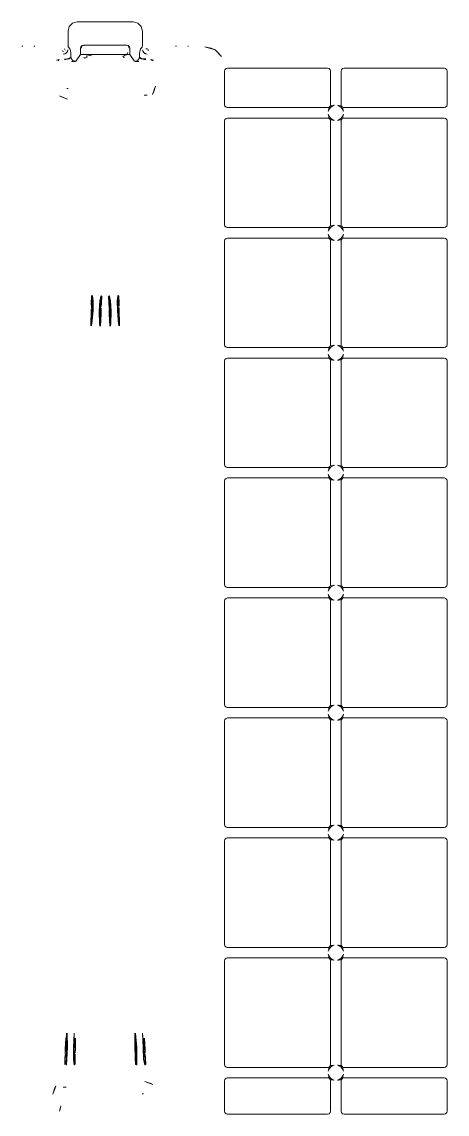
# Model space of a CAD drawing. Header units: millimetres. Extents: x 0 to 1729, y -270 to 583.
# Drawn here: x 471.9 to 610.2, y 44 to 399.1 of the extents above; entities that cross this region are included whole.
import ezdxf

# ---------------------------------------------------------------- set-up
doc = ezdxf.new("R2010")
doc.units = ezdxf.units.MM
doc.layers.add('OUTLINE', color=7, linetype='Continuous')

msp = doc.modelspace()

# ---------------------------------------------------------------- linework, layer by layer
at = {"layer": 'OUTLINE', "lineweight": 13}
for p, q in [((487.31, 397.59), (488.4, 398.68)), ((488.4, 398.68), (489.89, 399.08)), ((489.89, 399.08), (508.11, 399.08)), ((508.11, 399.08), (509.6, 398.68)), ((509.6, 398.68), (510.69, 397.59)), ((486.91, 396.1), (487.31, 397.59)), ((486.91, 391.83), (486.91, 396.1)), ((510.69, 397.59), (511.09, 396.1)), ((511.09, 391.83), (511.09, 396.1)), ((471.9, 391.17), (472.17, 391.17)), ((475.83, 391.17), (476.1, 391.17)), ((486.91, 391.83), (486.92, 391.37)), ((486.92, 391.37), (486.96, 391.01)), ((486.96, 391.01), (487.02, 390.84)), ((487.02, 390.84), (487.52, 390.26)), ((491, 390.5), (491.13, 391)), ((491.13, 391), (491.5, 391.37)), ((491.22, 390.47), (491.44, 391.19)), ((491.22, 390.47), (491.34, 390.98)), ((491.34, 390.98), (491.44, 391.19)), ((491.5, 391.37), (492.01, 391.5)), ((491.93, 391.38), (492.11, 391.42)), ((491.93, 391.38), (492.02, 391.41)), ((492.01, 391.5), (505.99, 391.5)), ((492.02, 391.41), (492.11, 391.42)), ((505.99, 391.5), (506.5, 391.37)), ((506.5, 391.37), (506.87, 391)), ((506.56, 391.19), (506.64, 391.01)), ((506.56, 391.19), (506.78, 390.47)), ((506.64, 391.01), (506.78, 390.47)), ((506.87, 391), (507, 390.5)), ((510.48, 390.26), (510.98, 390.84)), ((510.98, 390.84), (511.04, 391.01)), ((511.04, 391.01), (511.08, 391.37)), ((511.08, 391.37), (511.09, 391.83)), ((521.9, 391.17), (522.17, 391.17)), ((525.83, 391.17), (526.1, 391.17)), ((531.4, 391.01), (533.5, 390.47)), ((531.4, 391.01), (534.72, 389.97)), ((485.06, 389.61), (485.44, 389.4)), ((485.33, 388.54), (486.06, 388.75)), ((485.33, 388.54), (486.07, 388.75)), ((485.33, 388.54), (485.87, 388.66)), ((485.33, 388.54), (485.87, 388.66)), ((485.73, 386.99), (486.63, 387.06)), ((485.75, 390.3), (485.96, 389.91)), ((485.87, 388.66), (486.37, 388.99)), ((485.87, 388.66), (486.06, 388.75)), ((485.87, 388.66), (486.07, 388.75)), ((486.06, 388.75), (486.61, 389.3)), ((486.06, 388.75), (486.37, 388.99)), ((486.07, 388.75), (486.61, 389.29)), ((486.07, 388.75), (486.37, 388.99)), ((486.36, 386.98), (487.05, 387.1)), ((486.36, 386.98), (486.63, 387.06)), ((486.37, 388.99), (486.7, 389.49)), ((486.37, 388.99), (486.61, 389.3)), ((486.37, 388.99), (486.61, 389.29)), ((486.61, 389.3), (486.81, 390.03)), ((486.61, 389.29), (486.82, 390.03)), ((486.61, 389.3), (486.7, 389.49)), ((486.61, 389.29), (486.7, 389.49)), ((486.63, 387.06), (487.4, 387.24)), ((486.63, 387.06), (487.05, 387.1)), ((486.67, 386.96), (487.05, 387.1)), ((486.67, 386.96), (487.42, 387.1)), ((486.7, 389.49), (486.81, 390.03)), ((486.7, 389.49), (486.82, 390.03)), ((487.05, 387.1), (487.4, 387.24)), ((487.05, 387.1), (487.56, 387.24)), ((487.05, 387.1), (487.42, 387.1)), ((487.4, 387.24), (487.76, 387.51)), ((487.4, 387.24), (487.56, 387.24)), ((487.42, 387.1), (487.56, 387.24)), ((487.52, 390.26), (487.68, 389.81)), ((487.56, 387.24), (487.76, 387.51)), ((487.68, 389.81), (487.81, 388.9)), ((487.81, 388.9), (487.88, 387.68)), ((487.88, 387.68), (488.19, 386.79)), ((489.57, 386.44), (491, 388.5)), ((491, 388.5), (491, 390.5)), ((491, 388.5), (507, 388.5)), ((492.06, 387.44), (492.42, 387.32)), ((492.42, 387.32), (493.13, 387.58)), ((492.87, 388.08), (493.13, 387.85)), ((493.02, 388.31), (493.64, 388.21)), ((493.02, 388.31), (494.52, 388.01)), ((493.64, 388.21), (494.52, 388.01)), ((504.59, 387.93), (504.87, 387.85)), ((504.87, 387.85), (505.52, 388.25)), ((504.87, 387.58), (505.23, 387.37)), ((505.52, 388.25), (505.94, 388.31)), ((505.94, 388.31), (506.38, 389.16)), ((507, 388.5), (507, 390.5)), ((507, 388.5), (508.43, 386.44)), ((509.81, 386.79), (510.12, 387.68)), ((510.12, 387.68), (510.19, 388.9)), ((510.19, 388.9), (510.32, 389.81)), ((510.19, 387.12), (510.58, 387.1)), ((510.24, 387.47), (510.6, 387.24)), ((510.32, 389.81), (510.48, 390.26)), ((510.44, 387.22), (510.6, 387.24)), ((510.44, 387.22), (510.58, 387.1)), ((510.44, 387.22), (510.95, 387.09)), ((510.58, 387.1), (510.95, 387.09)), ((510.58, 387.1), (511.33, 386.96)), ((510.6, 387.24), (510.95, 387.09)), ((510.6, 387.24), (511.37, 387.06)), ((510.95, 387.09), (511.33, 386.96)), ((510.95, 387.09), (511.37, 387.06)), ((510.95, 387.09), (511.64, 386.97)), ((511.18, 390.03), (511.3, 389.49)), ((511.18, 390.03), (511.39, 389.29)), ((511.18, 390.03), (511.3, 389.49)), ((511.18, 390.03), (511.39, 389.3)), ((511.3, 389.49), (511.39, 389.29)), ((511.3, 389.49), (511.39, 389.3)), ((511.3, 389.49), (511.63, 388.99)), ((511.37, 387.06), (511.64, 386.97)), ((511.37, 387.06), (512.26, 387.05)), ((511.39, 389.3), (511.63, 388.99)), ((511.39, 389.3), (511.94, 388.75)), ((511.39, 389.29), (511.63, 388.99)), ((511.39, 389.29), (511.93, 388.75)), ((511.63, 388.99), (511.93, 388.75)), ((511.63, 388.99), (511.94, 388.75)), ((511.63, 388.99), (512.13, 388.66)), ((511.64, 386.97), (512.26, 387.05)), ((511.93, 388.75), (512.13, 388.66)), ((511.93, 388.75), (512.67, 388.54)), ((511.94, 388.75), (512.13, 388.66)), ((511.94, 388.75), (512.67, 388.54)), ((512.13, 388.66), (512.67, 388.54)), ((512.13, 388.66), (512.67, 388.54)), ((512.25, 390.3), (512.78, 390.32)), ((512.94, 389.61), (512.96, 390.14)), ((533.5, 390.47), (534.72, 389.97)), ((534.72, 389.97), (535.32, 389.39)), ((534.72, 389.97), (536.8, 387.82)), ((535.32, 389.39), (536.8, 387.82)), ((483.19, 386.61), (484, 386.85)), ((483.67, 386.38), (484, 386.85)), ((485.73, 386.99), (486.36, 386.98)), ((485.82, 386.74), (486.36, 386.98)), ((485.82, 386.74), (486.67, 386.96)), ((486.36, 386.98), (486.67, 386.96)), ((488.08, 386.21), (488.6, 386.22)), ((488.08, 386.21), (489.37, 386.21)), ((488.19, 386.79), (488.52, 386.48)), ((488.52, 386.48), (488.92, 386.28)), ((488.6, 386.22), (489.05, 386.27)), ((488.92, 386.28), (489.37, 386.21)), ((489.05, 386.27), (489.4, 386.35)), ((489.4, 386.35), (489.57, 386.44)), ((508.43, 386.44), (508.6, 386.35)), ((508.6, 386.35), (508.95, 386.27)), ((508.63, 386.21), (509.08, 386.28)), ((508.63, 386.21), (509.92, 386.21)), ((508.95, 386.27), (509.4, 386.22)), ((509.08, 386.28), (509.48, 386.48)), ((509.4, 386.22), (509.92, 386.21)), ((509.48, 386.48), (509.81, 386.79)), ((511.33, 386.96), (511.64, 386.97)), ((511.33, 386.96), (512.18, 386.74)), ((511.64, 386.97), (512.18, 386.74)), ((513.88, 386.88), (514.33, 386.38)), ((513.88, 386.88), (514.81, 386.61)), ((537.81, 383), (537.95, 383.5)), ((537.95, 383.5), (538.31, 383.86)), ((538.31, 383.86), (538.82, 384)), ((538.82, 384), (571.3, 384)), ((571.3, 384), (571.8, 383.86)), ((571.8, 383.86), (572.17, 383.5)), ((572.17, 383.5), (572.3, 383)), ((575.7, 383), (575.83, 383.5)), ((575.83, 383.5), (576.2, 383.86)), ((576.2, 383.86), (576.7, 384)), ((576.7, 384), (609.18, 384)), ((609.18, 384), (609.69, 383.86)), ((609.69, 383.86), (610.05, 383.5)), ((610.05, 383.5), (610.19, 383)), ((537.81, 372.19), (537.81, 383)), ((572.3, 371.79), (572.3, 383)), ((575.7, 371.79), (575.7, 383)), ((610.19, 372.19), (610.19, 383)), ((486.57, 377.38), (486.66, 377.4)), ((486.66, 377.4), (486.94, 377.4)), ((514.37, 375.51), (515.37, 378.15)), ((514.7, 376.12), (515.37, 378.15)), ((484.16, 374.98), (484.76, 374.65)), ((484.16, 374.98), (486.76, 373.98)), ((484.76, 374.65), (486.76, 373.98)), ((511.7, 375.26), (512.46, 375.26)), ((512.46, 375.26), (512.68, 375.22)), ((514.37, 375.51), (514.7, 376.12)), ((537.81, 372.19), (537.95, 371.7)), ((537.95, 371.7), (538.31, 371.33)), ((538.31, 371.33), (538.82, 371.2)), ((538.82, 371.2), (571.71, 371.2)), ((571.55, 370.02), (571.71, 370.51)), ((571.55, 370.02), (571.6, 370.2)), ((571.6, 370.2), (571.65, 370.36)), ((571.65, 370.36), (571.69, 370.47)), ((571.69, 370.47), (571.71, 370.52)), ((571.71, 371.2), (571.89, 371.41)), ((571.71, 370.51), (572.23, 371.27)), ((571.71, 370.52), (571.71, 371.2)), ((571.89, 371.41), (572.09, 371.61)), ((572.09, 371.61), (572.3, 371.79)), ((572.23, 371.27), (572.99, 371.79)), ((572.3, 371.79), (572.98, 371.79)), ((572.98, 371.79), (573.03, 371.81)), ((572.99, 371.79), (573.48, 371.95)), ((573.03, 371.81), (573.14, 371.85)), ((573.14, 371.85), (573.3, 371.9)), ((573.3, 371.9), (573.48, 371.95)), ((574.52, 371.95), (574.7, 371.9)), ((574.52, 371.95), (575.01, 371.79)), ((574.7, 371.9), (574.86, 371.85)), ((574.86, 371.85), (574.97, 371.81)), ((574.97, 371.81), (575.02, 371.79)), ((575.01, 371.79), (575.77, 371.27)), ((575.02, 371.79), (575.7, 371.79)), ((575.7, 371.79), (575.91, 371.61)), ((575.77, 371.27), (576.29, 370.51)), ((575.91, 371.61), (576.11, 371.41)), ((576.11, 371.41), (576.29, 371.2)), ((576.29, 371.2), (576.29, 370.52)), ((576.29, 371.2), (609.18, 371.2)), ((576.29, 370.52), (576.31, 370.47)), ((576.29, 370.51), (576.45, 370.02)), ((576.31, 370.47), (576.35, 370.36)), ((576.35, 370.36), (576.4, 370.2)), ((576.4, 370.2), (576.45, 370.02)), ((609.18, 371.2), (609.69, 371.33)), ((609.69, 371.33), (610.05, 371.7)), ((610.05, 371.7), (610.19, 372.19)), ((537.81, 366.81), (537.95, 367.3)), ((537.81, 333.19), (537.81, 366.81)), ((537.95, 367.3), (538.31, 367.67)), ((538.31, 367.67), (538.82, 367.8)), ((538.82, 367.8), (571.71, 367.8)), ((571.55, 368.98), (571.6, 368.8)), ((571.55, 368.98), (571.71, 368.49)), ((571.6, 368.8), (571.65, 368.64)), ((571.65, 368.64), (571.69, 368.53)), ((571.69, 368.53), (571.71, 368.48)), ((571.71, 368.49), (572.23, 367.73)), ((571.71, 368.48), (571.71, 367.8)), ((571.71, 367.8), (571.89, 367.59)), ((571.89, 367.59), (572.09, 367.39)), ((572.09, 367.39), (572.3, 367.21)), ((572.23, 367.73), (572.99, 367.21)), ((572.3, 332.79), (572.3, 367.21)), ((572.3, 367.21), (572.98, 367.21)), ((572.98, 367.21), (573.03, 367.19)), ((572.99, 367.21), (573.48, 367.05)), ((573.03, 367.19), (573.14, 367.15)), ((573.14, 367.15), (573.3, 367.1)), ((573.3, 367.1), (573.48, 367.05)), ((574.52, 367.05), (575.01, 367.21)), ((574.52, 367.05), (574.7, 367.1)), ((574.7, 367.1), (574.86, 367.15)), ((574.86, 367.15), (574.97, 367.19)), ((574.97, 367.19), (575.02, 367.21)), ((575.01, 367.21), (575.77, 367.73)), ((575.02, 367.21), (575.7, 367.21)), ((575.7, 367.21), (575.91, 367.39)), ((575.7, 332.79), (575.7, 367.21)), ((575.77, 367.73), (576.29, 368.49)), ((575.91, 367.39), (576.11, 367.59)), ((576.11, 367.59), (576.29, 367.8)), ((576.29, 368.49), (576.45, 368.98)), ((576.29, 368.48), (576.31, 368.53)), ((576.29, 367.8), (576.29, 368.48)), ((576.29, 367.8), (609.18, 367.8)), ((576.31, 368.53), (576.35, 368.64)), ((576.35, 368.64), (576.4, 368.8)), ((576.4, 368.8), (576.45, 368.98)), ((609.18, 367.8), (609.69, 367.67)), ((609.69, 367.67), (610.05, 367.3)), ((610.05, 367.3), (610.19, 366.81)), ((610.19, 333.19), (610.19, 366.81)), ((537.81, 333.19), (537.95, 332.7)), ((537.95, 332.7), (538.31, 332.33)), ((538.31, 332.33), (538.82, 332.2)), ((538.82, 332.2), (571.71, 332.2)), ((571.55, 331.02), (571.71, 331.51)), ((571.55, 331.02), (571.6, 331.2)), ((571.6, 331.2), (571.65, 331.36)), ((571.65, 331.36), (571.69, 331.47)), ((571.69, 331.47), (571.71, 331.52)), ((571.71, 332.2), (571.89, 332.41)), ((571.71, 331.51), (572.23, 332.27)), ((571.71, 331.52), (571.71, 332.2)), ((571.89, 332.41), (572.09, 332.61)), ((572.09, 332.61), (572.3, 332.79)), ((572.23, 332.27), (572.99, 332.79)), ((572.3, 332.79), (572.98, 332.79)), ((572.98, 332.79), (573.03, 332.81)), ((572.99, 332.79), (573.48, 332.95)), ((573.03, 332.81), (573.14, 332.85)), ((573.14, 332.85), (573.3, 332.9)), ((573.3, 332.9), (573.48, 332.95)), ((574.52, 332.95), (574.7, 332.9)), ((574.52, 332.95), (575.01, 332.79)), ((574.7, 332.9), (574.86, 332.85)), ((574.86, 332.85), (574.97, 332.81)), ((574.97, 332.81), (575.02, 332.79)), ((575.01, 332.79), (575.77, 332.27)), ((575.02, 332.79), (575.7, 332.79)), ((575.7, 332.79), (575.91, 332.61)), ((575.77, 332.27), (576.29, 331.51)), ((575.91, 332.61), (576.11, 332.41)), ((576.11, 332.41), (576.29, 332.2)), ((576.29, 332.2), (576.29, 331.52)), ((576.29, 332.2), (609.18, 332.2)), ((576.29, 331.52), (576.31, 331.47)), ((576.29, 331.51), (576.45, 331.02)), ((576.31, 331.47), (576.35, 331.36)), ((576.35, 331.36), (576.4, 331.2)), ((576.4, 331.2), (576.45, 331.02)), ((609.18, 332.2), (609.69, 332.33)), ((609.69, 332.33), (610.05, 332.7)), ((610.05, 332.7), (610.19, 333.19)), ((537.81, 327.81), (537.95, 328.3)), ((537.81, 294.19), (537.81, 327.81)), ((537.95, 328.3), (538.31, 328.67)), ((538.31, 328.67), (538.82, 328.8)), ((538.82, 328.8), (571.71, 328.8)), ((571.55, 329.98), (571.6, 329.8)), ((571.55, 329.98), (571.71, 329.49)), ((571.6, 329.8), (571.65, 329.64)), ((571.65, 329.64), (571.69, 329.53)), ((571.69, 329.53), (571.71, 329.48)), ((571.71, 329.49), (572.23, 328.73)), ((571.71, 329.48), (571.71, 328.8)), ((571.71, 328.8), (571.89, 328.59)), ((571.89, 328.59), (572.09, 328.39)), ((572.09, 328.39), (572.3, 328.21)), ((572.23, 328.73), (572.99, 328.21)), ((572.3, 293.79), (572.3, 328.21)), ((572.3, 328.21), (572.98, 328.21)), ((572.98, 328.21), (573.03, 328.19)), ((572.99, 328.21), (573.48, 328.05)), ((573.03, 328.19), (573.14, 328.15)), ((573.14, 328.15), (573.3, 328.1)), ((573.3, 328.1), (573.48, 328.05)), ((574.52, 328.05), (575.01, 328.21)), ((574.52, 328.05), (574.7, 328.1)), ((574.7, 328.1), (574.86, 328.15)), ((574.86, 328.15), (574.97, 328.19)), ((574.97, 328.19), (575.02, 328.21)), ((575.01, 328.21), (575.77, 328.73)), ((575.02, 328.21), (575.7, 328.21)), ((575.7, 328.21), (575.91, 328.39)), ((575.7, 293.79), (575.7, 328.21)), ((575.77, 328.73), (576.29, 329.49)), ((575.91, 328.39), (576.11, 328.59)), ((576.11, 328.59), (576.29, 328.8)), ((576.29, 329.49), (576.45, 329.98)), ((576.29, 329.48), (576.31, 329.53)), ((576.29, 328.8), (576.29, 329.48)), ((576.29, 328.8), (609.18, 328.8)), ((576.31, 329.53), (576.35, 329.64)), ((576.35, 329.64), (576.4, 329.8)), ((576.4, 329.8), (576.45, 329.98)), ((609.18, 328.8), (609.69, 328.67)), ((609.69, 328.67), (610.05, 328.3)), ((610.05, 328.3), (610.19, 327.81)), ((610.19, 294.19), (610.19, 327.81)), ((494.49, 307.63), (494.58, 310.01)), ((494.5, 306.16), (494.58, 310.01)), ((494.6, 308.03), (494.66, 309.82)), ((494.63, 307.2), (494.66, 309.82)), ((494.77, 310.18), (495, 307.97)), ((494.85, 310), (495.11, 308.42)), ((497.26, 308.35), (497.63, 309.9)), ((497.34, 307.88), (497.72, 310.07)), ((497.36, 306.83), (497.63, 309.9)), ((497.63, 306.63), (497.81, 309.71)), ((497.73, 306.51), (497.9, 309.89)), ((497.74, 307.92), (497.81, 309.71)), ((497.82, 307.51), (497.9, 309.89)), ((500.1, 309.89), (500.18, 307.51)), ((500.1, 309.89), (500.29, 306.04)), ((500.19, 309.71), (500.26, 307.92)), ((500.19, 309.71), (500.34, 307.1)), ((500.28, 310.07), (500.66, 307.88)), ((500.37, 309.9), (500.74, 308.35)), ((502.89, 308.42), (503.15, 310)), ((503, 307.97), (503.23, 310.18)), ((503.1, 306.92), (503.15, 310)), ((503.34, 309.82), (503.38, 306.74)), ((503.34, 309.82), (503.4, 308.03)), ((503.42, 310.01), (503.49, 306.63)), ((503.42, 310.01), (503.51, 307.63)), ((494.36, 300.26), (494.49, 305.67)), ((494.41, 304.26), (494.49, 305.67)), ((494.48, 300.76), (494.62, 306.74)), ((494.49, 307.63), (494.5, 306.16)), ((494.54, 304.87), (494.62, 306.74)), ((494.6, 308.03), (494.63, 307.2)), ((494.66, 300.77), (494.9, 306.92)), ((494.77, 305.8), (494.78, 306.3)), ((494.77, 305.8), (494.92, 304.42)), ((494.78, 306.3), (495, 307.97)), ((494.9, 306.92), (494.91, 307.4)), ((494.9, 306.92), (495.04, 305.1)), ((494.91, 307.4), (495.11, 308.42)), ((494.92, 304.42), (495, 307.97)), ((495.04, 305.1), (495.11, 308.42)), ((497.09, 305.03), (497.26, 308.35)), ((497.09, 305.03), (497.34, 306.32)), ((497.17, 304.34), (497.34, 307.88)), ((497.17, 304.34), (497.44, 306.21)), ((497.26, 308.35), (497.36, 306.83)), ((497.34, 307.88), (497.46, 306.69)), ((497.34, 306.32), (497.36, 306.83)), ((497.35, 300.66), (497.61, 306.13)), ((497.44, 306.21), (497.46, 306.69)), ((497.44, 300.15), (497.71, 306.04)), ((497.58, 304.76), (497.61, 306.13)), ((497.63, 306.63), (497.74, 307.92)), ((497.66, 304.14), (497.71, 306.04)), ((497.73, 306.51), (497.82, 307.51)), ((500.18, 307.51), (500.29, 306.04)), ((500.26, 307.92), (500.34, 307.1)), ((500.31, 305.55), (500.34, 304.14)), ((500.31, 305.55), (500.56, 300.15)), ((500.37, 306.63), (500.42, 304.76)), ((500.37, 306.63), (500.65, 300.66)), ((500.56, 306.21), (500.66, 307.88)), ((500.56, 306.21), (500.59, 305.7)), ((500.59, 305.7), (500.83, 304.34)), ((500.61, 307.31), (500.74, 308.35)), ((500.61, 307.31), (500.64, 306.83)), ((500.64, 306.83), (500.83, 300.68)), ((500.64, 306.83), (500.91, 305.03)), ((500.66, 307.88), (500.83, 304.34)), ((500.74, 308.35), (500.91, 305.03)), ((502.89, 308.42), (502.96, 305.1)), ((502.89, 308.42), (503.1, 306.92)), ((502.96, 305.1), (503.11, 306.4)), ((503, 307.97), (503.08, 304.42)), ((503, 307.97), (503.21, 306.79)), ((503.08, 304.42), (503.22, 306.3)), ((503.1, 306.92), (503.11, 306.4)), ((503.21, 306.79), (503.22, 306.3)), ((503.22, 306.3), (503.46, 300.24)), ((503.38, 306.74), (503.4, 308.03)), ((503.39, 306.24), (503.46, 304.87)), ((503.39, 306.24), (503.52, 300.76)), ((503.49, 306.63), (503.51, 307.63)), ((503.5, 306.16), (503.59, 304.26)), ((503.5, 306.16), (503.64, 300.26)), ((494.36, 300.26), (494.41, 304.26)), ((494.48, 300.76), (494.54, 304.87)), ((494.54, 300.24), (494.92, 304.42)), ((494.66, 300.77), (495.04, 305.1)), ((497.09, 305.03), (497.17, 300.68)), ((497.17, 304.34), (497.26, 300.14)), ((497.35, 300.66), (497.58, 304.76)), ((497.44, 300.15), (497.66, 304.14)), ((500.34, 304.14), (500.56, 300.15)), ((500.42, 304.76), (500.65, 300.66)), ((500.74, 300.14), (500.83, 304.34)), ((500.83, 300.68), (500.91, 305.03)), ((502.96, 305.1), (503.34, 300.77)), ((503.08, 304.42), (503.46, 300.24)), ((503.46, 304.87), (503.52, 300.76)), ((503.59, 304.26), (503.64, 300.26)), ((537.81, 294.19), (537.95, 293.7)), ((537.95, 293.7), (538.31, 293.33)), ((538.31, 293.33), (538.82, 293.2)), ((538.82, 293.2), (571.71, 293.2)), ((571.55, 292.02), (571.71, 292.51)), ((571.55, 292.02), (571.6, 292.2)), ((571.6, 292.2), (571.65, 292.36)), ((571.65, 292.36), (571.69, 292.47)), ((571.69, 292.47), (571.71, 292.52)), ((571.71, 293.2), (571.89, 293.41)), ((571.71, 292.51), (572.23, 293.27)), ((571.71, 292.52), (571.71, 293.2)), ((571.89, 293.41), (572.09, 293.61)), ((572.09, 293.61), (572.3, 293.79)), ((572.23, 293.27), (572.99, 293.79)), ((572.3, 293.79), (572.98, 293.79)), ((572.98, 293.79), (573.03, 293.81)), ((572.99, 293.79), (573.48, 293.95)), ((573.03, 293.81), (573.14, 293.85)), ((573.14, 293.85), (573.3, 293.9)), ((573.3, 293.9), (573.48, 293.95)), ((574.52, 293.95), (574.7, 293.9)), ((574.52, 293.95), (575.01, 293.79)), ((574.7, 293.9), (574.86, 293.85)), ((574.86, 293.85), (574.97, 293.81)), ((574.97, 293.81), (575.02, 293.79)), ((575.01, 293.79), (575.77, 293.27)), ((575.02, 293.79), (575.7, 293.79)), ((575.7, 293.79), (575.91, 293.61)), ((575.77, 293.27), (576.29, 292.51)), ((575.91, 293.61), (576.11, 293.41)), ((576.11, 293.41), (576.29, 293.2)), ((576.29, 293.2), (576.29, 292.52)), ((576.29, 293.2), (609.18, 293.2)), ((576.29, 292.52), (576.31, 292.47)), ((576.29, 292.51), (576.45, 292.02)), ((576.31, 292.47), (576.35, 292.36)), ((576.35, 292.36), (576.4, 292.2)), ((576.4, 292.2), (576.45, 292.02)), ((609.18, 293.2), (609.69, 293.33)), ((609.69, 293.33), (610.05, 293.7)), ((610.05, 293.7), (610.19, 294.19)), ((537.81, 288.81), (537.95, 289.3)), ((537.81, 255.19), (537.81, 288.81)), ((537.95, 289.3), (538.31, 289.67)), ((538.31, 289.67), (538.82, 289.8)), ((538.82, 289.8), (571.71, 289.8)), ((571.55, 290.98), (571.6, 290.8)), ((571.55, 290.98), (571.71, 290.49)), ((571.6, 290.8), (571.65, 290.64)), ((571.65, 290.64), (571.69, 290.53)), ((571.69, 290.53), (571.71, 290.48)), ((571.71, 290.49), (572.23, 289.73)), ((571.71, 290.48), (571.71, 289.8)), ((571.71, 289.8), (571.89, 289.59)), ((571.89, 289.59), (572.09, 289.39)), ((572.09, 289.39), (572.3, 289.21)), ((572.23, 289.73), (572.99, 289.21)), ((572.3, 254.79), (572.3, 289.21)), ((572.3, 289.21), (572.98, 289.21)), ((572.98, 289.21), (573.03, 289.19)), ((572.99, 289.21), (573.48, 289.05)), ((573.03, 289.19), (573.14, 289.15)), ((573.14, 289.15), (573.3, 289.1)), ((573.3, 289.1), (573.48, 289.05)), ((574.52, 289.05), (575.01, 289.21)), ((574.52, 289.05), (574.7, 289.1)), ((574.7, 289.1), (574.86, 289.15)), ((574.86, 289.15), (574.97, 289.19)), ((574.97, 289.19), (575.02, 289.21)), ((575.01, 289.21), (575.77, 289.73)), ((575.02, 289.21), (575.7, 289.21)), ((575.7, 289.21), (575.91, 289.39)), ((575.7, 254.79), (575.7, 289.21)), ((575.77, 289.73), (576.29, 290.49)), ((575.91, 289.39), (576.11, 289.59)), ((576.11, 289.59), (576.29, 289.8)), ((576.29, 290.49), (576.45, 290.98)), ((576.29, 290.48), (576.31, 290.53)), ((576.29, 289.8), (576.29, 290.48)), ((576.29, 289.8), (609.18, 289.8)), ((576.31, 290.53), (576.35, 290.64)), ((576.35, 290.64), (576.4, 290.8)), ((576.4, 290.8), (576.45, 290.98)), ((609.18, 289.8), (609.69, 289.67)), ((609.69, 289.67), (610.05, 289.3)), ((610.05, 289.3), (610.19, 288.81)), ((610.19, 255.19), (610.19, 288.81)), ((537.81, 255.19), (537.95, 254.7)), ((537.95, 254.7), (538.31, 254.33)), ((538.31, 254.33), (538.82, 254.2)), ((538.82, 254.2), (571.71, 254.2)), ((571.55, 253.02), (571.71, 253.51)), ((571.55, 253.02), (571.6, 253.2)), ((571.6, 253.2), (571.65, 253.36)), ((571.65, 253.36), (571.69, 253.47)), ((571.69, 253.47), (571.71, 253.52)), ((571.71, 254.2), (571.89, 254.41)), ((571.71, 253.51), (572.23, 254.27)), ((571.71, 253.52), (571.71, 254.2)), ((571.89, 254.41), (572.09, 254.61)), ((572.09, 254.61), (572.3, 254.79)), ((572.23, 254.27), (572.99, 254.79)), ((572.3, 254.79), (572.98, 254.79)), ((572.98, 254.79), (573.03, 254.81)), ((572.99, 254.79), (573.48, 254.95)), ((573.03, 254.81), (573.14, 254.85)), ((573.14, 254.85), (573.3, 254.9)), ((573.3, 254.9), (573.48, 254.95)), ((574.52, 254.95), (574.7, 254.9)), ((574.52, 254.95), (575.01, 254.79)), ((574.7, 254.9), (574.86, 254.85)), ((574.86, 254.85), (574.97, 254.81)), ((574.97, 254.81), (575.02, 254.79)), ((575.01, 254.79), (575.77, 254.27)), ((575.02, 254.79), (575.7, 254.79)), ((575.7, 254.79), (575.91, 254.61)), ((575.77, 254.27), (576.29, 253.51)), ((575.91, 254.61), (576.11, 254.41)), ((576.11, 254.41), (576.29, 254.2)), ((576.29, 254.2), (576.29, 253.52)), ((576.29, 254.2), (609.18, 254.2)), ((576.29, 253.52), (576.31, 253.47)), ((576.29, 253.51), (576.45, 253.02)), ((576.31, 253.47), (576.35, 253.36)), ((576.35, 253.36), (576.4, 253.2)), ((576.4, 253.2), (576.45, 253.02)), ((609.18, 254.2), (609.69, 254.33)), ((609.69, 254.33), (610.05, 254.7)), ((610.05, 254.7), (610.19, 255.19)), ((537.81, 249.81), (537.95, 250.3)), ((537.81, 216.19), (537.81, 249.81)), ((537.95, 250.3), (538.31, 250.67)), ((538.31, 250.67), (538.82, 250.8)), ((538.82, 250.8), (571.71, 250.8)), ((571.55, 251.98), (571.6, 251.8)), ((571.55, 251.98), (571.71, 251.49)), ((571.6, 251.8), (571.65, 251.64)), ((571.65, 251.64), (571.69, 251.53)), ((571.69, 251.53), (571.71, 251.48)), ((571.71, 251.49), (572.23, 250.73)), ((571.71, 251.48), (571.71, 250.8)), ((571.71, 250.8), (571.89, 250.59)), ((571.89, 250.59), (572.09, 250.39)), ((572.09, 250.39), (572.3, 250.21)), ((572.23, 250.73), (572.99, 250.21)), ((572.3, 215.79), (572.3, 250.21)), ((572.3, 250.21), (572.98, 250.21)), ((572.98, 250.21), (573.03, 250.19)), ((572.99, 250.21), (573.48, 250.05)), ((573.03, 250.19), (573.14, 250.15)), ((573.14, 250.15), (573.3, 250.1)), ((573.3, 250.1), (573.48, 250.05)), ((574.52, 250.05), (575.01, 250.21)), ((574.52, 250.05), (574.7, 250.1)), ((574.7, 250.1), (574.86, 250.15)), ((574.86, 250.15), (574.97, 250.19)), ((574.97, 250.19), (575.02, 250.21)), ((575.01, 250.21), (575.77, 250.73)), ((575.02, 250.21), (575.7, 250.21)), ((575.7, 250.21), (575.91, 250.39)), ((575.7, 215.79), (575.7, 250.21)), ((575.77, 250.73), (576.29, 251.49)), ((575.91, 250.39), (576.11, 250.59)), ((576.11, 250.59), (576.29, 250.8)), ((576.29, 251.49), (576.45, 251.98)), ((576.29, 251.48), (576.31, 251.53)), ((576.29, 250.8), (576.29, 251.48)), ((576.29, 250.8), (609.18, 250.8)), ((576.31, 251.53), (576.35, 251.64)), ((576.35, 251.64), (576.4, 251.8)), ((576.4, 251.8), (576.45, 251.98)), ((609.18, 250.8), (609.69, 250.67)), ((609.69, 250.67), (610.05, 250.3)), ((610.05, 250.3), (610.19, 249.81)), ((610.19, 216.19), (610.19, 249.81)), ((537.81, 216.19), (537.95, 215.7)), ((537.95, 215.7), (538.31, 215.33)), ((538.31, 215.33), (538.82, 215.2)), ((538.82, 215.2), (571.71, 215.2)), ((571.55, 214.02), (571.71, 214.51)), ((571.55, 214.02), (571.6, 214.2)), ((571.6, 214.2), (571.65, 214.36)), ((571.65, 214.36), (571.69, 214.47)), ((571.69, 214.47), (571.71, 214.52)), ((571.71, 215.2), (571.89, 215.41)), ((571.71, 214.51), (572.23, 215.27)), ((571.71, 214.52), (571.71, 215.2)), ((571.89, 215.41), (572.09, 215.61)), ((572.09, 215.61), (572.3, 215.79)), ((572.23, 215.27), (572.99, 215.79)), ((572.3, 215.79), (572.98, 215.79)), ((572.98, 215.79), (573.03, 215.81)), ((572.99, 215.79), (573.48, 215.95)), ((573.03, 215.81), (573.14, 215.85)), ((573.14, 215.85), (573.3, 215.9)), ((573.3, 215.9), (573.48, 215.95)), ((574.52, 215.95), (574.7, 215.9)), ((574.52, 215.95), (575.01, 215.79)), ((574.7, 215.9), (574.86, 215.85)), ((574.86, 215.85), (574.97, 215.81)), ((574.97, 215.81), (575.02, 215.79)), ((575.01, 215.79), (575.77, 215.27)), ((575.02, 215.79), (575.7, 215.79)), ((575.7, 215.79), (575.91, 215.61)), ((575.77, 215.27), (576.29, 214.51)), ((575.91, 215.61), (576.11, 215.41)), ((576.11, 215.41), (576.29, 215.2)), ((576.29, 215.2), (576.29, 214.52)), ((576.29, 215.2), (609.18, 215.2)), ((576.29, 214.52), (576.31, 214.47)), ((576.29, 214.51), (576.45, 214.02)), ((576.31, 214.47), (576.35, 214.36)), ((576.35, 214.36), (576.4, 214.2)), ((576.4, 214.2), (576.45, 214.02)), ((609.18, 215.2), (609.69, 215.33)), ((609.69, 215.33), (610.05, 215.7)), ((610.05, 215.7), (610.19, 216.19)), ((537.81, 210.81), (537.95, 211.3)), ((537.81, 177.19), (537.81, 210.81)), ((537.95, 211.3), (538.31, 211.67)), ((538.31, 211.67), (538.82, 211.8)), ((538.82, 211.8), (571.71, 211.8)), ((571.55, 212.98), (571.6, 212.8)), ((571.55, 212.98), (571.71, 212.49)), ((571.6, 212.8), (571.65, 212.64)), ((571.65, 212.64), (571.69, 212.53)), ((571.69, 212.53), (571.71, 212.48)), ((571.71, 212.49), (572.23, 211.73)), ((571.71, 212.48), (571.71, 211.8)), ((571.71, 211.8), (571.89, 211.59)), ((571.89, 211.59), (572.09, 211.39)), ((572.09, 211.39), (572.3, 211.21)), ((572.23, 211.73), (572.99, 211.21)), ((572.3, 176.79), (572.3, 211.21)), ((572.3, 211.21), (572.98, 211.21)), ((572.98, 211.21), (573.03, 211.19)), ((572.99, 211.21), (573.48, 211.05)), ((573.03, 211.19), (573.14, 211.15)), ((573.14, 211.15), (573.3, 211.1)), ((573.3, 211.1), (573.48, 211.05)), ((574.52, 211.05), (575.01, 211.21)), ((574.52, 211.05), (574.7, 211.1)), ((574.7, 211.1), (574.86, 211.15)), ((574.86, 211.15), (574.97, 211.19)), ((574.97, 211.19), (575.02, 211.21)), ((575.01, 211.21), (575.77, 211.73)), ((575.02, 211.21), (575.7, 211.21)), ((575.7, 211.21), (575.91, 211.39)), ((575.7, 176.79), (575.7, 211.21)), ((575.77, 211.73), (576.29, 212.49)), ((575.91, 211.39), (576.11, 211.59)), ((576.11, 211.59), (576.29, 211.8)), ((576.29, 212.49), (576.45, 212.98)), ((576.29, 212.48), (576.31, 212.53)), ((576.29, 211.8), (576.29, 212.48)), ((576.29, 211.8), (609.18, 211.8)), ((576.31, 212.53), (576.35, 212.64)), ((576.35, 212.64), (576.4, 212.8)), ((576.4, 212.8), (576.45, 212.98)), ((609.18, 211.8), (609.69, 211.67)), ((609.69, 211.67), (610.05, 211.3)), ((610.05, 211.3), (610.19, 210.81)), ((610.19, 177.19), (610.19, 210.81)), ((537.81, 177.19), (537.95, 176.7)), ((537.95, 176.7), (538.31, 176.33)), ((538.31, 176.33), (538.82, 176.2)), ((538.82, 176.2), (571.71, 176.2)), ((571.55, 175.02), (571.71, 175.51)), ((571.55, 175.02), (571.6, 175.2)), ((571.6, 175.2), (571.65, 175.36)), ((571.65, 175.36), (571.69, 175.47)), ((571.69, 175.47), (571.71, 175.52)), ((571.71, 176.2), (571.89, 176.41)), ((571.71, 175.51), (572.23, 176.27)), ((571.71, 175.52), (571.71, 176.2)), ((571.89, 176.41), (572.09, 176.61)), ((572.09, 176.61), (572.3, 176.79)), ((572.23, 176.27), (572.99, 176.79)), ((572.3, 176.79), (572.98, 176.79)), ((572.98, 176.79), (573.03, 176.81)), ((572.99, 176.79), (573.48, 176.95)), ((573.03, 176.81), (573.14, 176.85)), ((573.14, 176.85), (573.3, 176.9)), ((573.3, 176.9), (573.48, 176.95)), ((574.52, 176.95), (574.7, 176.9)), ((574.52, 176.95), (575.01, 176.79)), ((574.7, 176.9), (574.86, 176.85)), ((574.86, 176.85), (574.97, 176.81)), ((574.97, 176.81), (575.02, 176.79)), ((575.01, 176.79), (575.77, 176.27)), ((575.02, 176.79), (575.7, 176.79)), ((575.7, 176.79), (575.91, 176.61)), ((575.77, 176.27), (576.29, 175.51)), ((575.91, 176.61), (576.11, 176.41)), ((576.11, 176.41), (576.29, 176.2)), ((576.29, 176.2), (576.29, 175.52)), ((576.29, 176.2), (609.18, 176.2)), ((576.29, 175.52), (576.31, 175.47)), ((576.29, 175.51), (576.45, 175.02)), ((576.31, 175.47), (576.35, 175.36)), ((576.35, 175.36), (576.4, 175.2)), ((576.4, 175.2), (576.45, 175.02)), ((609.18, 176.2), (609.69, 176.33)), ((609.69, 176.33), (610.05, 176.7)), ((610.05, 176.7), (610.19, 177.19)), ((537.81, 171.81), (537.95, 172.3)), ((537.81, 138.19), (537.81, 171.81)), ((537.95, 172.3), (538.31, 172.67)), ((538.31, 172.67), (538.82, 172.8)), ((538.82, 172.8), (571.71, 172.8)), ((571.55, 173.98), (571.6, 173.8)), ((571.55, 173.98), (571.71, 173.49)), ((571.6, 173.8), (571.65, 173.64)), ((571.65, 173.64), (571.69, 173.53)), ((571.69, 173.53), (571.71, 173.48)), ((571.71, 173.49), (572.23, 172.73)), ((571.71, 173.48), (571.71, 172.8)), ((571.71, 172.8), (571.89, 172.59)), ((571.89, 172.59), (572.09, 172.39)), ((572.09, 172.39), (572.3, 172.21)), ((572.23, 172.73), (572.99, 172.21)), ((572.3, 137.79), (572.3, 172.21)), ((572.3, 172.21), (572.98, 172.21)), ((572.98, 172.21), (573.03, 172.19)), ((572.99, 172.21), (573.48, 172.05)), ((573.03, 172.19), (573.14, 172.15)), ((573.14, 172.15), (573.3, 172.1)), ((573.3, 172.1), (573.48, 172.05)), ((574.52, 172.05), (575.01, 172.21)), ((574.52, 172.05), (574.7, 172.1)), ((574.7, 172.1), (574.86, 172.15)), ((574.86, 172.15), (574.97, 172.19)), ((574.97, 172.19), (575.02, 172.21)), ((575.01, 172.21), (575.77, 172.73)), ((575.02, 172.21), (575.7, 172.21)), ((575.7, 172.21), (575.91, 172.39)), ((575.7, 137.79), (575.7, 172.21)), ((575.77, 172.73), (576.29, 173.49)), ((575.91, 172.39), (576.11, 172.59)), ((576.11, 172.59), (576.29, 172.8)), ((576.29, 173.49), (576.45, 173.98)), ((576.29, 173.48), (576.31, 173.53)), ((576.29, 172.8), (576.29, 173.48)), ((576.29, 172.8), (609.18, 172.8)), ((576.31, 173.53), (576.35, 173.64)), ((576.35, 173.64), (576.4, 173.8)), ((576.4, 173.8), (576.45, 173.98)), ((609.18, 172.8), (609.69, 172.67)), ((609.69, 172.67), (610.05, 172.3)), ((610.05, 172.3), (610.19, 171.81)), ((610.19, 138.19), (610.19, 171.81)), ((537.81, 138.19), (537.95, 137.7)), ((537.95, 137.7), (538.31, 137.33)), ((538.31, 137.33), (538.82, 137.2)), ((538.82, 137.2), (571.71, 137.2)), ((571.55, 136.02), (571.71, 136.51)), ((571.55, 136.02), (571.6, 136.2)), ((571.55, 134.98), (571.6, 134.8)), ((571.55, 134.98), (571.71, 134.49)), ((571.6, 136.2), (571.65, 136.36)), ((571.65, 136.36), (571.69, 136.47)), ((571.69, 136.47), (571.71, 136.52)), ((571.71, 137.2), (571.89, 137.41)), ((571.71, 136.51), (572.23, 137.27)), ((571.71, 136.52), (571.71, 137.2)), ((571.89, 137.41), (572.09, 137.61)), ((572.09, 137.61), (572.3, 137.79)), ((572.23, 137.27), (572.99, 137.79)), ((572.3, 137.79), (572.98, 137.79)), ((572.98, 137.79), (573.03, 137.81)), ((572.99, 137.79), (573.48, 137.95)), ((573.03, 137.81), (573.14, 137.85)), ((573.14, 137.85), (573.3, 137.9)), ((573.3, 137.9), (573.48, 137.95)), ((574.52, 137.95), (574.7, 137.9)), ((574.52, 137.95), (575.01, 137.79)), ((574.7, 137.9), (574.86, 137.85)), ((574.86, 137.85), (574.97, 137.81)), ((574.97, 137.81), (575.02, 137.79)), ((575.01, 137.79), (575.77, 137.27)), ((575.02, 137.79), (575.7, 137.79)), ((575.7, 137.79), (575.91, 137.61)), ((575.77, 137.27), (576.29, 136.51)), ((575.91, 137.61), (576.11, 137.41)), ((576.11, 137.41), (576.29, 137.2)), ((576.29, 137.2), (576.29, 136.52)), ((576.29, 137.2), (609.18, 137.2)), ((576.29, 136.52), (576.31, 136.47)), ((576.29, 136.51), (576.45, 136.02)), ((576.29, 134.49), (576.45, 134.98)), ((576.31, 136.47), (576.35, 136.36)), ((576.35, 136.36), (576.4, 136.2)), ((576.4, 136.2), (576.45, 136.02)), ((576.4, 134.8), (576.45, 134.98)), ((609.18, 137.2), (609.69, 137.33)), ((609.69, 137.33), (610.05, 137.7)), ((610.05, 137.7), (610.19, 138.19)), ((537.81, 132.81), (537.95, 133.3)), ((537.81, 99.19), (537.81, 132.81)), ((537.95, 133.3), (538.31, 133.67)), ((538.31, 133.67), (538.82, 133.8)), ((538.82, 133.8), (571.71, 133.8)), ((571.6, 134.8), (571.65, 134.64)), ((571.65, 134.64), (571.69, 134.53)), ((571.69, 134.53), (571.71, 134.48)), ((571.71, 134.49), (572.23, 133.73)), ((571.71, 134.48), (571.71, 133.8)), ((571.71, 133.8), (571.89, 133.59)), ((571.89, 133.59), (572.09, 133.39)), ((572.09, 133.39), (572.3, 133.21)), ((572.23, 133.73), (572.99, 133.21)), ((572.3, 98.79), (572.3, 133.21)), ((572.3, 133.21), (572.98, 133.21)), ((572.98, 133.21), (573.03, 133.19)), ((572.99, 133.21), (573.48, 133.05)), ((573.03, 133.19), (573.14, 133.15)), ((573.14, 133.15), (573.3, 133.1)), ((573.3, 133.1), (573.48, 133.05)), ((574.52, 133.05), (575.01, 133.21)), ((574.52, 133.05), (574.7, 133.1)), ((574.7, 133.1), (574.86, 133.15)), ((574.86, 133.15), (574.97, 133.19)), ((574.97, 133.19), (575.02, 133.21)), ((575.01, 133.21), (575.77, 133.73)), ((575.02, 133.21), (575.7, 133.21)), ((575.7, 133.21), (575.91, 133.39)), ((575.7, 98.79), (575.7, 133.21)), ((575.77, 133.73), (576.29, 134.49)), ((575.91, 133.39), (576.11, 133.59)), ((576.11, 133.59), (576.29, 133.8)), ((576.29, 134.48), (576.31, 134.53)), ((576.29, 133.8), (576.29, 134.48)), ((576.29, 133.8), (609.18, 133.8)), ((576.31, 134.53), (576.35, 134.64)), ((576.35, 134.64), (576.4, 134.8)), ((609.18, 133.8), (609.69, 133.67)), ((609.69, 133.67), (610.05, 133.3)), ((610.05, 133.3), (610.19, 132.81)), ((610.19, 99.19), (610.19, 132.81)), ((537.81, 99.19), (537.95, 98.7)), ((537.95, 98.7), (538.31, 98.33)), ((538.31, 98.33), (538.82, 98.2)), ((538.82, 98.2), (571.71, 98.2)), ((571.55, 97.02), (571.71, 97.51)), ((571.55, 97.02), (571.6, 97.2)), ((571.55, 95.98), (571.6, 95.8)), ((571.55, 95.98), (571.71, 95.49)), ((571.6, 97.2), (571.65, 97.36)), ((571.65, 97.36), (571.69, 97.47)), ((571.69, 97.47), (571.71, 97.52)), ((571.71, 98.2), (571.89, 98.41)), ((571.71, 97.51), (572.23, 98.27)), ((571.71, 97.52), (571.71, 98.2)), ((571.89, 98.41), (572.09, 98.61)), ((572.09, 98.61), (572.3, 98.79)), ((572.23, 98.27), (572.99, 98.79)), ((572.3, 98.79), (572.98, 98.79)), ((572.98, 98.79), (573.03, 98.81)), ((572.99, 98.79), (573.48, 98.95)), ((573.03, 98.81), (573.14, 98.85)), ((573.14, 98.85), (573.3, 98.9)), ((573.3, 98.9), (573.48, 98.95)), ((574.52, 98.95), (574.7, 98.9)), ((574.52, 98.95), (575.01, 98.79)), ((574.7, 98.9), (574.86, 98.85)), ((574.86, 98.85), (574.97, 98.81)), ((574.97, 98.81), (575.02, 98.79)), ((575.01, 98.79), (575.77, 98.27)), ((575.02, 98.79), (575.7, 98.79)), ((575.7, 98.79), (575.91, 98.61)), ((575.77, 98.27), (576.29, 97.51)), ((575.91, 98.61), (576.11, 98.41)), ((576.11, 98.41), (576.29, 98.2)), ((576.29, 98.2), (576.29, 97.52)), ((576.29, 98.2), (609.18, 98.2)), ((576.29, 97.52), (576.31, 97.47)), ((576.29, 97.51), (576.45, 97.02)), ((576.29, 95.49), (576.45, 95.98)), ((576.31, 97.47), (576.35, 97.36)), ((576.35, 97.36), (576.4, 97.2)), ((576.4, 97.2), (576.45, 97.02)), ((576.4, 95.8), (576.45, 95.98)), ((609.18, 98.2), (609.69, 98.33)), ((609.69, 98.33), (610.05, 98.7)), ((610.05, 98.7), (610.19, 99.19)), ((537.81, 93.81), (537.95, 94.3)), ((537.81, 60.19), (537.81, 93.81)), ((537.95, 94.3), (538.31, 94.67)), ((538.31, 94.67), (538.82, 94.8)), ((538.82, 94.8), (571.71, 94.8)), ((571.6, 95.8), (571.65, 95.64)), ((571.65, 95.64), (571.69, 95.53)), ((571.69, 95.53), (571.71, 95.48)), ((571.71, 95.49), (572.23, 94.73)), ((571.71, 95.48), (571.71, 94.8)), ((571.71, 94.8), (571.89, 94.59)), ((571.89, 94.59), (572.09, 94.39)), ((572.09, 94.39), (572.3, 94.21)), ((572.23, 94.73), (572.99, 94.21)), ((572.3, 59.79), (572.3, 94.21)), ((572.3, 94.21), (572.98, 94.21)), ((572.98, 94.21), (573.03, 94.19)), ((572.99, 94.21), (573.48, 94.05)), ((573.03, 94.19), (573.14, 94.15)), ((573.14, 94.15), (573.3, 94.1)), ((573.3, 94.1), (573.48, 94.05)), ((574.52, 94.05), (575.01, 94.21)), ((574.52, 94.05), (574.7, 94.1)), ((574.7, 94.1), (574.86, 94.15)), ((574.86, 94.15), (574.97, 94.19)), ((574.97, 94.19), (575.02, 94.21)), ((575.01, 94.21), (575.77, 94.73)), ((575.02, 94.21), (575.7, 94.21)), ((575.7, 94.21), (575.91, 94.39)), ((575.7, 59.79), (575.7, 94.21)), ((575.77, 94.73), (576.29, 95.49)), ((575.91, 94.39), (576.11, 94.59)), ((576.11, 94.59), (576.29, 94.8)), ((576.29, 95.48), (576.31, 95.53)), ((576.29, 94.8), (576.29, 95.48)), ((576.29, 94.8), (609.18, 94.8)), ((576.31, 95.53), (576.35, 95.64)), ((576.35, 95.64), (576.4, 95.8)), ((609.18, 94.8), (609.69, 94.67)), ((609.69, 94.67), (610.05, 94.3)), ((610.05, 94.3), (610.19, 93.81)), ((610.19, 60.19), (610.19, 93.81)), ((486, 63.55), (486.24, 68.74)), ((486.03, 65.23), (486.24, 68.74)), ((486.16, 64.38), (486.43, 70.36)), ((486.19, 65.85), (486.43, 70.36)), ((486.42, 68.73), (486.53, 64.99)), ((486.62, 70.36), (486.69, 65.63)), ((488.74, 65.62), (488.88, 70.36)), ((488.85, 64.99), (489.21, 68.71)), ((488.88, 70.36), (488.96, 66.76)), ((489.28, 63.89), (489.39, 68.71)), ((489.35, 65.19), (489.39, 68.71)), ((508.61, 68.71), (508.65, 65.19)), ((508.61, 68.71), (508.73, 63.52)), ((508.69, 70.33), (508.76, 65.81)), ((508.69, 70.33), (508.83, 64.35)), ((508.79, 68.71), (509.15, 64.99)), ((508.87, 70.34), (509.26, 65.62)), ((511.14, 70.36), (511.31, 65.63)), ((511.14, 70.36), (511.45, 66.78)), ((511.47, 64.99), (511.58, 68.73)), ((511.76, 68.74), (511.97, 65.23)), ((511.76, 68.74), (511.99, 63.92)), ((486, 63.55), (486.03, 65.23)), ((486.16, 64.38), (486.19, 65.85)), ((486.28, 63.37), (486.53, 64.99)), ((486.39, 61.91), (486.53, 64.99)), ((486.41, 63.58), (486.44, 64.21)), ((486.44, 64.21), (486.69, 65.63)), ((486.51, 61.85), (486.69, 65.63)), ((488.67, 61.85), (488.74, 65.62)), ((488.74, 65.62), (488.96, 66.76)), ((488.74, 65.62), (488.88, 63.57)), ((488.79, 61.91), (488.85, 64.99)), ((488.85, 64.99), (489, 63.74)), ((489.16, 63.74), (489.24, 65.81)), ((489.23, 66.84), (489.24, 65.81)), ((489.28, 63.89), (489.35, 65.19)), ((508.65, 65.19), (508.73, 63.52)), ((508.76, 65.81), (508.83, 64.35)), ((509.01, 63.36), (509.15, 64.99)), ((509.11, 64.2), (509.26, 65.62)), ((509.11, 64.2), (509.12, 63.57)), ((509.15, 64.99), (509.21, 61.91)), ((509.26, 65.62), (509.33, 61.85)), ((511.31, 65.63), (511.45, 66.78)), ((511.31, 65.63), (511.49, 61.85)), ((511.31, 65.63), (511.59, 63.58)), ((511.47, 64.99), (511.61, 61.91)), ((511.47, 64.99), (511.71, 63.75)), ((511.73, 66.87), (511.81, 65.85)), ((511.81, 65.85), (511.87, 63.77)), ((511.97, 65.23), (511.99, 63.92)), ((485.84, 60.17), (485.98, 63.19)), ((485.84, 60.17), (485.89, 62.3)), ((485.89, 62.3), (485.98, 63.19)), ((486, 61.46), (486.01, 62.26)), ((486.01, 62.26), (486.13, 63.77)), ((486.02, 59.99), (486.39, 61.91)), ((486.26, 63), (486.28, 63.37)), ((486.26, 63), (486.39, 61.91)), ((486.28, 61.2), (486.51, 61.85)), ((486.28, 61.2), (486.37, 59.9)), ((486.37, 59.9), (486.51, 61.85)), ((486.41, 63.58), (486.51, 61.85)), ((488.67, 61.85), (488.87, 62.97)), ((488.67, 61.85), (488.93, 59.96)), ((488.79, 61.91), (488.99, 63.36)), ((488.79, 61.91), (489.02, 59.99)), ((488.87, 62.97), (488.88, 63.57)), ((488.99, 63.36), (489, 63.74)), ((489.11, 60.13), (489.15, 63.16)), ((489.11, 60.13), (489.17, 62.23)), ((489.15, 63.16), (489.17, 62.23)), ((489.2, 60.15), (489.27, 63.52)), ((489.2, 60.15), (489.29, 62.27)), ((489.27, 63.52), (489.29, 62.27)), ((508.71, 62.27), (508.73, 63.15)), ((508.71, 62.27), (508.8, 60.15)), ((508.73, 63.15), (508.8, 60.15)), ((508.83, 62.23), (508.84, 63.74)), ((508.83, 62.23), (508.87, 61.43)), ((508.98, 59.99), (509.21, 61.91)), ((509.01, 63.36), (509.01, 62.98)), ((509.01, 62.98), (509.21, 61.91)), ((509.12, 63.57), (509.33, 61.85)), ((509.15, 61.2), (509.33, 61.85)), ((509.15, 61.2), (509.32, 59.9)), ((509.32, 59.9), (509.33, 61.85)), ((511.49, 61.85), (511.62, 63)), ((511.49, 61.85), (511.89, 59.97)), ((511.59, 63.58), (511.62, 63)), ((511.61, 61.91), (511.72, 63.37)), ((511.61, 61.91), (511.98, 59.99)), ((511.71, 63.75), (511.72, 63.37)), ((511.9, 63.2), (511.99, 62.26)), ((511.9, 63.2), (512.07, 60.16)), ((511.99, 62.26), (512.07, 60.16)), ((512, 63.55), (512.11, 62.3)), ((512, 63.55), (512.16, 60.17)), ((512.11, 62.3), (512.16, 60.17)), ((537.81, 60.19), (537.95, 59.7)), ((537.95, 59.7), (538.31, 59.33)), ((538.31, 59.33), (538.82, 59.2)), ((538.82, 59.2), (571.71, 59.2)), ((571.55, 58.02), (571.71, 58.51)), ((571.55, 58.02), (571.6, 58.2)), ((571.55, 56.98), (571.6, 56.8)), ((571.55, 56.98), (571.71, 56.49)), ((571.6, 58.2), (571.65, 58.36)), ((571.65, 58.36), (571.69, 58.47)), ((571.69, 58.47), (571.71, 58.52)), ((571.71, 59.2), (571.89, 59.41)), ((571.71, 58.51), (572.23, 59.27)), ((571.71, 58.52), (571.71, 59.2)), ((571.89, 59.41), (572.09, 59.61)), ((572.09, 59.61), (572.3, 59.79)), ((572.23, 59.27), (572.99, 59.79)), ((572.3, 59.79), (572.98, 59.79)), ((572.98, 59.79), (573.03, 59.81)), ((572.99, 59.79), (573.48, 59.95)), ((573.03, 59.81), (573.14, 59.85)), ((573.14, 59.85), (573.3, 59.9)), ((573.3, 59.9), (573.48, 59.95)), ((574.52, 59.95), (574.7, 59.9)), ((574.52, 59.95), (575.01, 59.79)), ((574.7, 59.9), (574.86, 59.85)), ((574.86, 59.85), (574.97, 59.81)), ((574.97, 59.81), (575.02, 59.79)), ((575.01, 59.79), (575.77, 59.27)), ((575.02, 59.79), (575.7, 59.79)), ((575.7, 59.79), (575.91, 59.61)), ((575.77, 59.27), (576.29, 58.51)), ((575.91, 59.61), (576.11, 59.41)), ((576.11, 59.41), (576.29, 59.2)), ((576.29, 59.2), (576.29, 58.52)), ((576.29, 59.2), (609.18, 59.2)), ((576.29, 58.52), (576.31, 58.47)), ((576.29, 58.51), (576.45, 58.02)), ((576.29, 56.49), (576.45, 56.98)), ((576.31, 58.47), (576.35, 58.36)), ((576.35, 58.36), (576.4, 58.2)), ((576.4, 58.2), (576.45, 58.02)), ((576.4, 56.8), (576.45, 56.98)), ((609.18, 59.2), (609.69, 59.33)), ((609.69, 59.33), (610.05, 59.7)), ((610.05, 59.7), (610.19, 60.19)), ((511.87, 54.67), (513.87, 53.98)), ((511.87, 54.67), (514.49, 53.65)), ((513.87, 53.98), (514.49, 53.65)), ((537.81, 54.81), (537.95, 55.3)), ((537.81, 45), (537.81, 54.81)), ((537.95, 55.3), (538.31, 55.67)), ((538.31, 55.67), (538.82, 55.8)), ((538.82, 55.8), (571.71, 55.8)), ((571.6, 56.8), (571.65, 56.64)), ((571.65, 56.64), (571.69, 56.53)), ((571.69, 56.53), (571.71, 56.48)), ((571.71, 56.49), (572.23, 55.73)), ((571.71, 56.48), (571.71, 55.8)), ((571.71, 55.8), (571.89, 55.59)), ((571.89, 55.59), (572.09, 55.39)), ((572.09, 55.39), (572.3, 55.21)), ((572.23, 55.73), (572.99, 55.21)), ((572.3, 45), (572.3, 55.21)), ((572.3, 55.21), (572.98, 55.21)), ((572.98, 55.21), (573.03, 55.19)), ((572.99, 55.21), (573.48, 55.05)), ((573.03, 55.19), (573.14, 55.15)), ((573.14, 55.15), (573.3, 55.1)), ((573.3, 55.1), (573.48, 55.05)), ((574.52, 55.05), (575.01, 55.21)), ((574.52, 55.05), (574.7, 55.1)), ((574.7, 55.1), (574.86, 55.15)), ((574.86, 55.15), (574.97, 55.19)), ((574.97, 55.19), (575.02, 55.21)), ((575.01, 55.21), (575.77, 55.73)), ((575.02, 55.21), (575.7, 55.21)), ((575.7, 55.21), (575.91, 55.39)), ((575.7, 45), (575.7, 55.21)), ((575.77, 55.73), (576.29, 56.49)), ((575.91, 55.39), (576.11, 55.59)), ((576.11, 55.59), (576.29, 55.8)), ((576.29, 56.48), (576.31, 56.53)), ((576.29, 55.8), (576.29, 56.48)), ((576.29, 55.8), (609.18, 55.8)), ((576.31, 56.53), (576.35, 56.64)), ((576.35, 56.64), (576.4, 56.8)), ((609.18, 55.8), (609.69, 55.67)), ((609.69, 55.67), (610.05, 55.3)), ((610.05, 55.3), (610.19, 54.81)), ((610.19, 45), (610.19, 54.81)), ((481.98, 50.55), (483, 53.14)), ((481.98, 50.55), (482.66, 52.52)), ((482.66, 52.52), (483, 53.14)), ((485.32, 52.78), (485.54, 52.74)), ((485.54, 52.74), (486.3, 52.74)), ((511.06, 50.6), (511.34, 50.6)), ((511.34, 50.6), (511.43, 50.62)), ((484.16, 44.96), (484.63, 46.69)), ((484.36, 45.64), (484.63, 46.69)), ((484.16, 44.96), (484.36, 45.64)), ((537.81, 45), (537.95, 44.5)), ((537.95, 44.5), (538.31, 44.14)), ((538.31, 44.14), (538.82, 44)), ((538.82, 44), (571.3, 44)), ((571.3, 44), (571.8, 44.14)), ((571.8, 44.14), (572.17, 44.5)), ((572.17, 44.5), (572.3, 45)), ((575.7, 45), (575.83, 44.5)), ((575.83, 44.5), (576.2, 44.14)), ((576.2, 44.14), (576.7, 44)), ((576.7, 44), (609.18, 44)), ((609.18, 44), (609.69, 44.14)), ((609.69, 44.14), (610.05, 44.5)), ((610.05, 44.5), (610.19, 45))]:
    msp.add_line(p, q, dxfattribs=at)

doc.saveas('drawing.dxf')
